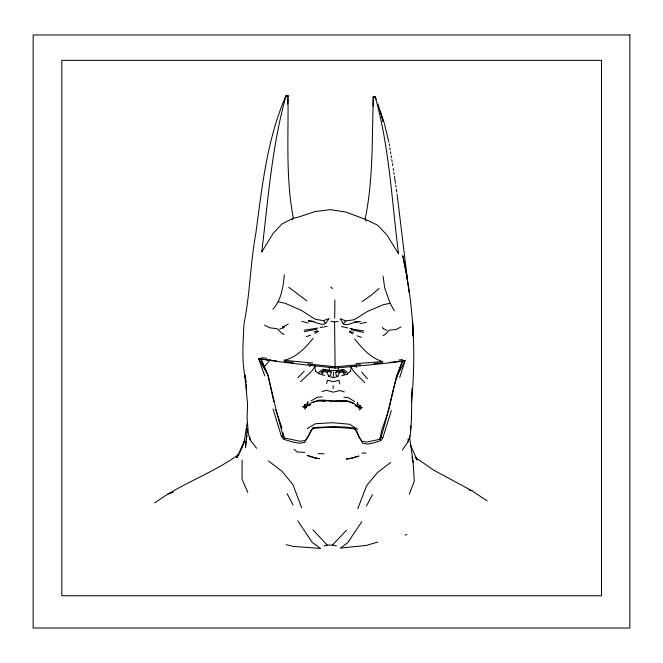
<?xml version="1.0" encoding="UTF-8"?>
<svg xmlns="http://www.w3.org/2000/svg" width="663" height="663" viewBox="0 0 663 663"><rect width="100%" height="100%" fill="white"/><g stroke="black" fill="none" stroke-linecap="round" stroke-linejoin="round"><path stroke-width="0.99" d="M242.103 460.072L242.078 479.216L247.771 492.385M330.994 321.431L334.575 321.853L335.122 368.106C309.687 365.147 283.979 362.868 258.678 358.733L264.761 375.88M334.873 299.974L334.707 318.124M411.864 392.397L411.458 419.836L410.629 430.279M402.325 450.094L408.101 441.732L408.159 438.856M373.17 106.171L373.045 97.121L373.443 96.591L375.134 96.632C389.571 147.849 391.767 201.312 398.562 253.846L386.977 234.992L377.587 225.171L365.114 219.196L345.68 211.994L330.348 209.632L314.925 211.588L298.715 217.05L293.369 218.26L281.949 223.928L273.015 233.517L261.752 252.048C268.159 199.613 271.797 146.482 286.143 95.464L287.808 95.472L288.123 96.011L287.742 104.091M373.244 99.956C371.926 139.785 373.294 179.963 365.114 219.196L366.092 221.011M383.247 328.972L382.468 327.331M327.837 371.297L327.373 372.73L328.641 376.286L333.282 377.753L333.597 372.042M411.416 402.375C416.414 353.404 413.389 303.745 402.756 255.694L406.427 274.457M410.994 425.886L410.306 435.69L408.101 441.732M338.66 370.443L335.826 372.2L336.05 375.225L337.898 376.427L339.116 372.929L338.619 370.758M315.555 365.628L312.107 370.708L300.571 381.739M247.258 428.621L245.434 447.765L246.255 441.086M341.644 375.764L347.114 374.147L350.52 371.172M284.328 274.872C283.159 286.855 281.41 299.958 272.932 309.173M307.657 404.927L308.038 401.529L306.696 404.082L304.574 404.853L304.234 406.328L305.577 409.137L302.676 406.32L306.654 406.759L306.745 406.253L304.574 404.853M246.503 439.113L246.984 435.16M247.349 432.193L247.597 430.212M328.276 370.277L331.326 372.117L330.663 375.15L328.641 376.286M247.166 423.069L244.001 442.718L241.216 449.315M350.47 371.661L351.257 367.335L353.669 371.379L364.791 382.775M326.685 383.628L327.373 380.197L333.157 381.681L339.05 380.371L339.721 383.836M379.824 439.536L381.656 430.403L388.791 409.966M389.007 408.988L396.259 377.123L402.416 360.763M324.671 375.507L318.87 373.692L315.48 371.106L315.596 370.617M318.87 373.692L318.679 372.813L319.5 371.711L323.262 369.192L329.652 370.41L337.757 370.542L338.478 367.542M314.751 367.377L315.19 365.57M399.698 377.637L405.076 360.622L402.706 361.194C391.866 386.297 389.115 414.052 380.023 439.685M391.336 410.53L382.833 437.787L381.167 440.439L373.319 443.033L367.609 444.111L362.57 443.224L354.606 428.141L346.326 427.129L334.011 426.549L313.193 427.602L310.707 430.851L308.502 436.254L305.162 440.514L299.983 441.243L284.684 438.036L283.043 435.831L275.808 408.549L268.15 375.515L260.94 359.338M273.048 408.98L281.435 436.461L283.3 439.155L292.565 441.972L299.121 443.224L304.632 442.478L313.193 427.602M363.49 332.412L351.407 329.644L351.738 328.707L349.898 328.508M357.821 508.662L366.738 485.424L377.719 472.346L390.739 462.459M409.27 494.291L414.284 481.247L413.099 462.136L409.436 435.732M239.956 452.232L244.655 440.564L236.708 457.851L239.235 454.022C212.922 473.498 181.049 483.443 154.777 502.935M286.143 95.464C266.949 138.94 262.092 186.958 255.802 233.591C250.291 263.476 250.05 294.107 243.992 323.851C243.106 342.498 241.407 361.65 245.683 379.982M347.114 374.147L347.511 373.286L346.973 372.15L343.732 369.515L337.757 370.542M360.738 407.256L359.462 409.991L362.271 407.273L358.128 407.571L358.086 407.065L360.465 405.764L360.738 407.256L358.6 408.093L359.114 407.297L354.978 405.391L357.084 406.32C353.437 401.256 346.592 400.999 340.964 401.795M287.568 97.163L288.123 96.011L286.714 95.323M396.457 377.189L405.076 360.622L389.612 362.454M366.473 505.952L372.457 494.664M304.002 330.215L317.826 328.094M321.779 374.338L323.859 371.239L327.373 372.73M361.849 521.599L347.611 542.848L340.268 548.127L366.424 545.4L377.719 542.077M314.022 321.389L308.187 320.851C313.433 321.107 317.933 324.066 323.121 324.364L325.516 323.585L329.121 318.505L323.511 320.668L315.149 319.234L301.408 310.425L285.223 303.289L278.369 301.872M323.859 371.239L321.016 372.855L321.157 372.158L324.713 369.598M292.093 219.859L293.369 218.26C285.736 178.886 288.446 138.7 287.991 98.853M313.069 338.42C305.386 347.884 296.427 357.523 284.079 360.291L312.795 363.042M263.907 367.186L270.529 359.437M345.788 320.95L340.144 318.646L343.219 323.809L345.788 320.95L354.117 319.74L367.791 311.295L383.72 304.574L390.151 303.339L394.286 310.773M298.002 377.645L304.201 371.147M323.892 545.981L327.29 545.119L332.395 545.052L346.625 530.16M279.687 329.014L283.739 327.679L284.667 326.047L288.272 324.066M374.487 96.466L373.045 97.121L373.484 98.281M309.464 366.589L310.872 365.288M351.407 329.644L351.97 329.146L354.067 329.329L363.83 330.986M379.145 288.471L371.205 295.192L362.172 301.657M352.857 333.928L349.592 331.931L350.76 330.953M286.101 96.5L287.808 95.472M310.997 400.858L317.362 397.253L322.251 396.805M307.11 428.588L315.505 423.715L332.644 422.712L349.65 424.262L357.738 429.384M314.776 333.431L318.083 331.517L316.881 330.514M383.032 335.685L385.394 334.334L389.231 330.182L396.167 329.47L400.958 326.983M339.116 372.929L342.539 371.553L345.208 373.228L345.29 372.523L342.075 369.871M281.435 436.461L283.043 435.831M312.397 402.574L318.588 400.286L323.072 400.096L332.975 401.007L347.155 400.734L352.989 403.212L350.652 402.424M406.933 534.552L404.96 535.116M306.24 336.63L310.574 335.238M167.921 493.943L173.374 492.228M335.826 372.2L342.721 370.642M333.282 377.753L337.898 376.427M321.945 391.56L326.677 390.308L333.182 392.189L339.779 390.532L344.37 391.924M360.05 323.718L366.448 322.201M315.944 328.251L316.301 329.171L304.367 331.633M335.122 368.106C357.606 365.968 380.247 364.128 402.706 361.194M398.77 360.026L402.524 359.503M327.124 326.387L320.121 327.539M355.89 363.614L382.833 361.575C370.708 358.302 362.329 348.299 354.664 338.967M360.481 364.625L335.238 366.747L307.731 363.929M312.87 428.505C326.867 426.897 341.155 427.063 355.103 429.044M334.575 321.853L338.039 321.514M373.949 363.415L382.849 362.81M354.556 321.911L360.291 321.547L354.614 322.342L348.589 324.306L345.39 324.679L343.219 323.809M314.047 331.674L318.083 331.517M332.892 367.244L329.13 367.393L329.652 370.41M347.71 327.912L341.553 326.577M324.041 453.749L318.107 453.575M361.807 453.069L366.216 453.111M319.508 400.394L332.917 401.256L346.177 400.808M349.592 331.931L353.677 332.204M284.004 361.509L293.369 362.371M324.936 401.554C319.085 400.477 312.165 400.734 307.939 405.532L310.516 404.679L305.792 406.436L306.505 407.248L304.234 406.328M324.157 370.335L331.326 372.117M276.728 360.979L258.678 358.733L268.15 375.515M343.882 397.178L348.622 397.742L354.531 401.554M261.968 357.68L266.634 358.293M304.872 452.373L297.256 452L294.09 449.39M332.395 545.052L336.539 545.914M286.209 544.63L293.162 546.403L320.569 548.467L312.281 542.442L297.803 520.869M301.789 321.356L308.096 323.038M468.923 489.833L471.841 490.719L487.164 500.888M283.673 327.016L282.43 326.619L283.739 327.679M357.142 335.843L361.468 337.359M382.833 437.787L381.242 437.116L379.783 439.287L366.664 442.105L361.94 441.243L358.882 436.9L356.951 431.456L354.606 428.141M360.465 405.764L358.426 404.902L357.332 402.342L357.357 405.715M383.313 328.608L386.952 330.423M264.645 325.193L269.8 327.812L277.233 328.715L281.402 332.983L283.996 334.409M373.443 96.591L375.25 97.668M471.841 490.719L433.875 470.249L415.03 457.23M306.952 300.936L288.786 287.294M268.416 460.967L281.883 471.169L292.897 484.52L301.682 507.982M315.679 328.674L316.301 329.171M330.646 287.004L332.511 288.513M354.622 365.338L356.603 367.36M415.95 458.73L417.226 460.047L410.314 444.749M312.87 529.77L327.29 545.119M361.633 372.067L367.476 378.772M246.321 382.75L244.796 375.018L247.572 404.107L247.092 417.698L248.36 433.594L250.05 439.735L256.589 448.254M323.511 320.668L325.516 323.585M344.312 374.703L341.669 369.913M287.112 493.637L293.096 505.082M351.738 328.707L351.97 329.146M350.686 366.2L351.456 367.973L351.075 366.15M260.625 357.929L266.816 372.697M375.134 96.632L376.211 99.251M390.151 303.339L384.706 287.999L383.065 276.173M377.96 104.041L383.164 121.644L380.463 111.135M275.568 409.419L281.999 428.174M382.17 116.58L384.267 123.111M351.257 367.335L351.456 367.973M384.499 124.097L388.775 141.899M267.976 375.465L273.819 401.579M411.972 457.114L413.099 462.136M283.076 432.815L284.203 438.384M406.817 276.438L409.17 292.557M389.173 143.871L389.504 145.843M389.827 147.816L390.151 149.788M390.474 151.752L390.805 153.725M391.129 155.697L391.452 157.67M391.775 159.642L392.106 161.606M392.43 163.579L392.753 165.551M314.801 366.755L315.48 371.106M393.242 168.51L393.54 170.474M393.839 172.438L394.137 174.402M394.435 176.366L395.479 183.253M395.778 185.217L396.076 187.181M396.383 189.146L396.83 192.096M397.096 194.135L407.397 279.396L406.775 274.623M411.723 388.833L412.054 392.753M249.818 436.851L250.05 439.735M413.148 336.207L412.494 320.378L413.19 336.133M246.379 384.714L246.553 390.615M411.367 415.95L411.458 419.836M333.141 385.593L333.166 388.584M358.749 456.119L351.995 458.125L346.21 459.02L350.039 458.564L358.749 456.119M629.85 34.973L33.15 34.973L33.15 628.027L629.85 628.027L629.85 34.973M601.507 60.333L61.825 60.333L61.825 595.755L601.507 595.755L601.507 60.333M319.525 458.672L315.605 458.116L307.234 455.44L315.605 458.116L319.525 458.672"/></g></svg>
